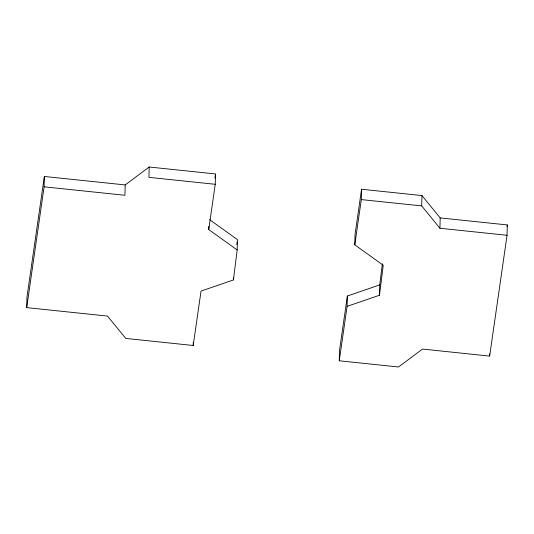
<?xml version="1.0" encoding="UTF-8"?>
<svg xmlns="http://www.w3.org/2000/svg" width="534" height="534" viewBox="0 0 534 534"><rect width="100%" height="100%" fill="white"/><g stroke="black" fill="none" stroke-linecap="round" stroke-linejoin="round"><path stroke-width="0.8" d="M26.7 307.624L26.947 297.278L44.355 176.467L125.19 184.931L149.206 167.008L215.496 173.951L215.249 184.297L208.727 229.553L237.169 249.952L233.425 279.95L201.044 291.07L193.201 345.491L125.744 338.429L107.534 316.088L26.7 307.624L44.108 186.813L44.355 176.467M125.19 184.931L124.943 195.277L44.108 186.813M149.206 167.008L148.959 177.355L215.249 184.297M193.201 345.491L193.275 342.314M208.727 229.553L208.801 226.369M233.425 279.95L233.478 277.56M237.169 249.952L237.416 239.606L209.648 219.694M339.264 360.79L347.107 306.362L379.487 295.242L383.238 265.244L354.79 244.846L355.037 234.499L361.558 189.243L421.96 195.571L440.176 217.912L507.3 224.941L507.053 235.287L489.645 356.098L422.521 349.069L398.504 366.991L339.264 360.79L339.511 350.444L347.354 296.016L379.734 284.896L382.371 263.816M347.107 306.362L347.354 296.016M354.79 244.846L361.311 199.589L361.558 189.243M379.487 295.242L379.734 284.896M507.053 235.287L439.929 228.258L421.713 205.91L421.96 195.571M439.929 228.258L440.176 217.912M489.645 356.098L489.698 353.708M236.809 244.472L237.116 242.036M214.902 178.062L215.376 174.772M507.066 226.59L507.3 224.941M361.311 199.589L421.713 205.91"/></g></svg>
